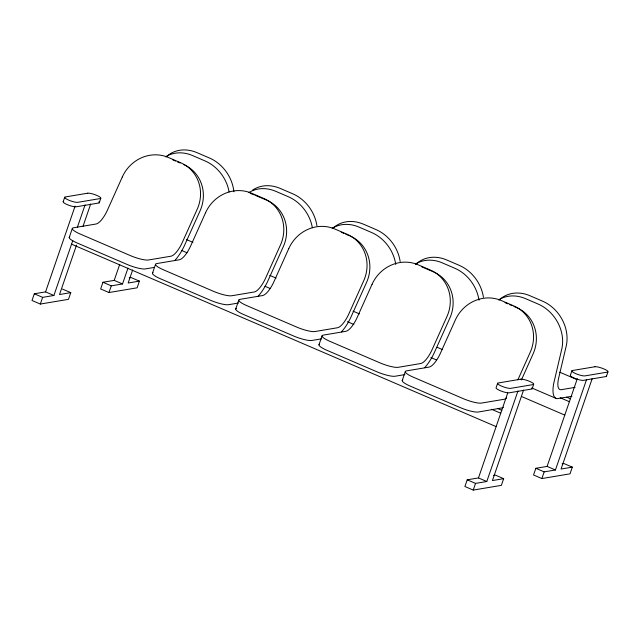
<?xml version="1.0" encoding="UTF-8"?>
<svg xmlns="http://www.w3.org/2000/svg" width="640" height="640" viewBox="0 0 640 640"><rect width="100%" height="100%" fill="white"/><g stroke="black" fill="none" stroke-linecap="round" stroke-linejoin="round"><path stroke-width="0.96" d="M63.2 201.64L64.736 197.176M72.784 240.6L53.888 295.48L45.56 291.896L34.304 293.792L32 300.48L40.328 304.056L68.464 299.336L70.768 292.64L62.448 289.064M40.328 304.056L42.632 297.368L53.888 295.48M45.56 291.896L75.104 206.088M69.216 237.488L72.288 228.568M77.432 227.088L85.064 204.936M76.536 245.088L59.512 294.536L70.768 292.64M83.064 226.144L90.688 203.992M99.232 202.8L100.768 198.336M127.992 268.096L122.528 283.952L114.208 280.376L102.952 282.264L100.648 288.96L108.968 292.536L137.112 287.816L139.416 281.12L131.088 277.544L129.216 277.856M108.968 292.536L111.272 285.848L122.528 283.952M114.208 280.376L119.728 264.344M132.656 269.952L128.16 283.008L139.416 281.12M152.464 273.264L155.536 264.344M235.712 309.04L238.784 300.112M318.968 344.808L322.04 335.888M402.216 380.584L405.288 371.664M497.64 383.2L496.104 387.664A7.224 1.456 19 0 0 500.888 390.952A7.224 1.456 19 0 0 509.112 392.816L531.624 389.04A7.224 1.456 19 0 0 531.784 387.92M517.96 390.976L486.792 481.504L478.464 477.928L467.208 479.816L464.904 486.504L473.232 490.08L501.368 485.36L503.672 478.664L495.344 475.088L493.472 475.408M473.232 490.08L475.536 483.392L486.792 481.504M478.464 477.928L507.736 392.92M523.584 390.032L492.416 480.56L503.672 478.664M532.136 388.824L533.672 384.368M586.6 379.456L555.432 469.984L547.112 466.4L535.848 468.296L533.544 474.984L541.872 478.56L570.016 473.84L572.32 467.144L563.992 463.568L562.12 463.88M571.912 370.736L570.376 375.2A7.224 1.456 19 0 0 575.16 378.488A7.224 1.456 19 0 0 583.384 380.352L605.896 376.576A7.224 1.456 19 0 0 606.464 375.976M541.872 478.56L544.176 471.872L555.432 469.984M547.112 466.4L577.328 378.632M592.232 378.512L561.064 469.032L572.32 467.144M606.408 376.36L607.944 371.896M517.864 379.848L530.24 352.256A36.128 33.944 -59 0 0 513.792 305.904L501.304 300.544A36.128 33.944 -59 0 0 455.312 320.064L440.544 352.992A18.832 6.4 -66.7 0 1 429.008 367.112L406.496 370.888A14.448 2.904 19 0 0 413.352 377.2L463.304 398.664A14.448 2.904 19 0 0 481.416 403.088L503.928 399.312A18.832 6.4 -66.7 0 0 506.608 397.992M521.408 379.96L533.064 353.96A36.128 33.944 -59 0 0 516.616 307.608L513.944 306.456M154.192 267.432L145.344 268.92A14.448 2.904 19 0 1 127.224 264.496L77.28 243.032A14.448 2.904 19 0 1 69.792 236.888M238.424 303.04L228.592 304.688A14.448 2.904 19 0 1 210.48 300.272L160.528 278.808A14.448 2.904 19 0 1 153.04 272.664M321.68 338.816L311.848 340.464A14.448 2.904 19 0 1 293.728 336.04L243.776 314.576A14.448 2.904 19 0 1 236.288 308.44M404.928 374.584L395.096 376.24A14.448 2.904 19 0 1 376.976 371.816L327.032 350.352A14.448 2.904 19 0 1 319.544 344.208M575.024 387.376L561.32 389.68A18.832 6.4 -66.7 0 1 558.688 377.936L566.176 346.224A36.128 30.184 56.6 0 0 542.44 301.096L529.952 295.736A36.128 30.184 56.6 0 0 499.176 299.968M571.912 396.312L557.088 398.664A28.48 9.68 -66.7 0 1 553.696 383.528L561.752 349.144A36.128 30.184 56.6 0 0 538.024 304.016L525.536 298.648A36.128 30.184 56.6 0 0 498.664 299.872M172.912 159.912L175.592 161.064M177.376 161.832L180.048 162.976M255.272 195.304L265.976 199.904M341.2 232.224L343.872 233.376M345.656 234.144L349.224 235.68M421.776 266.848L433.368 271.832A36.128 33.944 -59 0 1 449.816 318.184L433.728 353.92A28.48 9.68 -66.7 0 1 424.672 367.68M505.024 302.624L507.696 303.776M509.48 304.544L512.16 305.696M559.712 372.176L576.968 379.592M566.76 397.216L570.424 398.792M560.216 397.768L569.384 401.704M186.504 239.592L192.904 242.336M269.752 275.368L276.152 278.112M353.008 311.136L359.4 313.888M437.168 347.304L442.656 349.664M532.296 388.184L556.056 398.392M181.464 250.376L186.968 252.744M264.912 286.24L270.416 288.6M347.44 321.704L353.864 324.456M430.888 357.56L436.392 359.928M521.68 396.568L564.776 415.096M498.112 408.736L501.784 410.312M491.568 409.288L500.744 413.224M71.552 244.168L496.128 426.616M102.952 282.264L111.272 285.848M535.848 468.296L544.176 471.872M34.304 293.792L42.632 297.368M467.208 479.816L475.536 483.392M183.616 164.512A36.128 33.944 -59 0 1 200.064 210.864L183.976 246.6A28.48 9.68 -66.7 0 1 174.92 260.36M266.864 200.288A36.128 33.944 -59 0 1 283.312 246.64L267.232 282.368A28.48 9.68 -66.7 0 1 258.176 296.128M250.176 193.448A36.128 33.944 -59 0 1 254.384 194.92M350.12 236.064A36.128 33.944 -59 0 1 366.568 282.408L350.48 318.144A28.48 9.68 -66.7 0 1 341.424 331.904M503.472 407.216A28.48 9.68 -66.7 0 1 502.112 407.888L478.344 412.016A14.448 2.904 19 0 1 460.232 407.592L410.28 386.128A14.448 2.904 19 0 1 402.792 379.984M63.72 201.424A7.224 1.456 19 0 0 67.144 204.584A7.224 1.456 19 0 0 76.208 206.792L98.72 203.016A7.224 1.456 19 0 0 98.88 201.896M233.88 191.776A36.128 30.184 56.6 0 0 209.44 158L196.952 152.64A36.128 30.184 56.6 0 0 166.176 156.872M229.096 191.992A36.128 30.184 56.6 0 0 205.024 160.92L192.536 155.552A36.128 30.184 56.6 0 0 165.664 156.776M316.912 225.744A36.128 30.184 56.6 0 0 292.688 193.776L280.2 188.408A36.128 30.184 56.6 0 0 252.504 190.176M312.352 227.768A36.128 30.184 56.6 0 0 288.272 196.696L275.784 191.328A36.128 30.184 56.6 0 0 248.912 192.552M400.16 261.52A36.128 30.184 56.6 0 0 375.944 229.552L363.456 224.184A36.128 30.184 56.6 0 0 332.672 228.424M395.744 264.44A36.128 30.184 56.6 0 0 371.52 232.472L359.032 227.104A36.128 30.184 56.6 0 0 332.16 228.328M483.416 297.296A36.128 30.184 56.6 0 0 459.192 265.328L446.704 259.96A36.128 30.184 56.6 0 0 415.928 264.2M478.992 300.216A36.128 30.184 56.6 0 0 454.776 268.24L442.288 262.872A36.128 30.184 56.6 0 0 415.416 264.104M122.312 176.968L107.536 209.896A18.832 6.4 -66.7 0 1 96 224.016L73.488 227.8A14.448 2.904 19 0 0 80.352 234.104L130.296 255.568A14.448 2.904 19 0 0 148.416 259.992L170.928 256.216A18.832 6.4 -66.7 0 0 182.464 242.096L197.232 209.16A36.128 33.944 -59 0 0 180.792 162.808L168.304 157.448A36.128 33.944 -59 0 0 122.312 176.968M205.56 212.736L190.792 245.672A18.832 6.4 -66.7 0 1 179.256 259.792L156.744 263.568A14.448 2.904 19 0 0 163.6 269.88L213.552 291.344A14.448 2.904 19 0 0 231.664 295.768L254.176 291.992A18.832 6.4 -66.7 0 0 265.712 277.872L280.488 244.936A36.128 33.944 -59 0 0 264.04 198.584L251.552 193.216A36.128 33.944 -59 0 0 205.56 212.736M288.808 248.512L274.04 281.448A18.832 6.4 -66.7 0 1 262.504 295.568L239.992 299.344A14.448 2.904 19 0 0 246.848 305.656L296.8 327.12A14.448 2.904 19 0 0 314.92 331.544L337.432 327.76A18.832 6.4 -66.7 0 0 348.968 313.64L363.736 280.712A36.128 33.944 -59 0 0 347.288 234.36L334.8 228.992A36.128 33.944 -59 0 0 288.808 248.512M372.064 284.288L357.288 317.224A18.832 6.4 -66.7 0 1 345.752 331.336L323.24 335.12A14.448 2.904 19 0 0 330.104 341.432L380.048 362.896A14.448 2.904 19 0 0 398.168 367.312L420.68 363.536A18.832 6.4 -66.7 0 0 432.216 349.416L446.984 316.48A36.128 33.944 -59 0 0 430.536 270.136L418.056 264.768A36.128 33.944 -59 0 0 372.064 284.288M87.768 193.184L65.256 196.968A7.224 1.456 19 0 0 68.688 200.12A7.224 1.456 19 0 0 77.744 202.328L100.256 198.552A7.224 1.456 19 0 0 96.824 195.4A7.224 1.456 19 0 0 87.768 193.184M520.672 379.208L498.16 382.992A7.224 1.456 19 0 0 501.584 386.144A7.224 1.456 19 0 0 510.648 388.36L533.16 384.576A7.224 1.456 19 0 0 529.728 381.424A7.224 1.456 19 0 0 520.672 379.208M594.944 366.744L572.432 370.528A7.224 1.456 19 0 0 575.856 373.68A7.224 1.456 19 0 0 584.92 375.888L607.432 372.112A7.224 1.456 19 0 0 604 368.96A7.224 1.456 19 0 0 594.944 366.744"/></g></svg>
